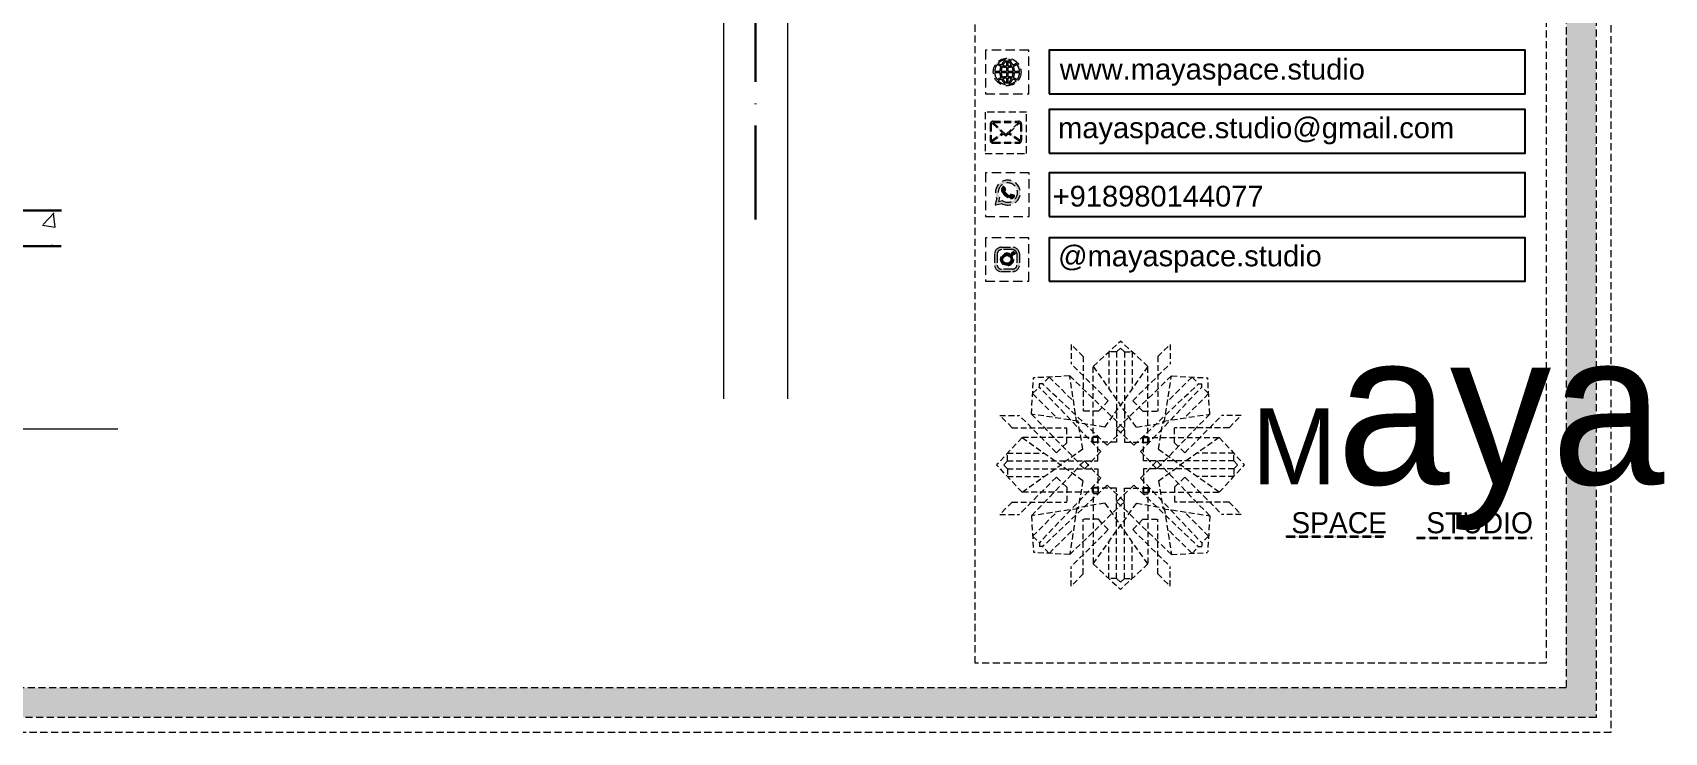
# Model space of a CAD drawing. Header units: millimetres. Extents: x 35877 to 3066687, y -650199 to -40525.
# Drawn here: x 147842.4 to 148070.9, y -180356.9 to -180258.8 of the extents above; entities that cross this region are included whole.
import ezdxf

# ---------------------------------------------------------------- set-up
doc = ezdxf.new("R2010")
doc.units = ezdxf.units.MM
doc.header["$MEASUREMENT"] = 0
for name, pattern in [('ACAD_ISO04W100', [30, 24, -3, 0, -3]), ('DASHED', [0.75, 0.5, -0.25]), ('DASHEDX2', [1.5, 1, -0.5])]:
    doc.linetypes.add(name, pattern=pattern)
for name, color, linetype, lineweight in [('Dimension', 10, 'DASHEDX2', 20), ('furniture dimensions', 1, 'DASHED', 0), ('FURNITURE-1', 252, 'Continuous', 13), ('GROUND FLOOR', 7, 'Continuous', 9), ('SECTION ( SLAB PLine )', 104, 'Continuous', 30), ('X_PLOT', 1, 'Continuous', 9)]:
    doc.layers.add(name, color=color, linetype=linetype, lineweight=lineweight)
doc.styles.get("Standard").update_dxf_attribs({"font": 'arial.ttf', "height": 6})

# ---------------------------------------------------------------- blocks, each defined once
blk = doc.blocks.new('FSFSF')
at = {"color": 42, "lineweight": 5, "true_color": 0xe0ac11}
for p, q in [((28603.86, 139.69), (28608.58, 144.08)), ((28613.31, 139.69), (28608.58, 144.08)), ((28600.03, 143.51), (28600.03, 140.16)), ((28602.15, 141.41), (28600.03, 143.51)), ((28602.15, 141.41), (28602.15, 131.95)), ((28607.9, 142.22), (28606.58, 142.22)), ((28606.58, 142.22), (28606.58, 135.84)), ((28607.9, 142.22), (28608.58, 142.85)), ((28607.9, 142.22), (28607.9, 126.58)), ((28609.27, 142.22), (28608.59, 142.85)), ((28609.27, 142.22), (28609.27, 126.58)), ((28609.27, 142.22), (28610.59, 142.22)), ((28610.59, 142.22), (28610.59, 135.84)), ((28615.02, 141.41), (28617.14, 143.51)), ((28615.02, 141.41), (28615.02, 131.95)), ((28617.14, 143.51), (28617.14, 140.16)), ((28606.47, 133.76), (28600.03, 140.16)), ((28603.86, 126.58), (28603.86, 139.69)), ((28603.86, 139.69), (28608.58, 133.02)), ((28613.31, 139.69), (28608.59, 133.02)), ((28610.7, 133.76), (28617.14, 140.16)), ((28613.31, 126.58), (28613.31, 139.69)), ((28593.19, 131.45), (28593.54, 137.71)), ((28593.39, 135), (28594.56, 136.12)), ((28599.8, 138.06), (28593.54, 137.71)), ((28595.12, 136.69), (28594.53, 136.69)), ((28594.56, 136.12), (28594.56, 136.71)), ((28605.17, 124.98), (28594.56, 136.12)), ((28596.24, 137.86), (28595.12, 136.69)), ((28606.27, 126.08), (28595.12, 136.69)), ((28596.24, 137.86), (28600.47, 133.65)), ((28601.03, 130), (28599.8, 138.06)), ((28599.8, 138.05), (28608.58, 129.56)), ((28617.37, 138.05), (28608.59, 129.56)), ((28610.9, 126.08), (28622.05, 136.69)), ((28612.02, 124.98), (28622.62, 136.12)), ((28616.14, 130), (28617.37, 138.06)), ((28620.93, 137.86), (28616.7, 133.65)), ((28617.37, 138.06), (28623.63, 137.71)), ((28620.93, 137.86), (28622.05, 136.69)), ((28622.05, 136.69), (28622.64, 136.69)), ((28622.62, 136.12), (28622.62, 136.71)), ((28623.8, 135), (28622.62, 136.12)), ((28624, 131.45), (28623.65, 137.71)), ((28593.39, 135), (28597.6, 130.78)), ((28606.47, 133.76), (28604.75, 131.95)), ((28605.86, 129.18), (28608.58, 133.02)), ((28611.31, 129.18), (28608.59, 133.02)), ((28610.7, 133.76), (28612.42, 131.95)), ((28623.8, 135), (28619.59, 130.78)), ((28587.73, 131.22), (28591.08, 131.22)), ((28589.84, 129.1), (28587.73, 131.22)), ((28597.49, 124.78), (28591.08, 131.22)), ((28593.19, 131.45), (28601.69, 122.67)), ((28601.25, 130.22), (28593.19, 131.45)), ((28605.86, 129.18), (28601.03, 130)), ((28602.07, 125.39), (28601.25, 130.22)), ((28604.75, 131.95), (28602.15, 131.95)), ((28611.31, 129.18), (28616.14, 130)), ((28612.42, 131.95), (28615.02, 131.95)), ((28615.12, 125.39), (28615.94, 130.22)), ((28623.99, 131.45), (28615.5, 122.67)), ((28615.94, 130.22), (28624, 131.45)), ((28619.7, 124.78), (28626.1, 131.22)), ((28629.45, 131.22), (28626.1, 131.22)), ((28627.34, 129.1), (28629.45, 131.22)), ((28591.56, 127.39), (28587.17, 122.66)), ((28589.84, 129.1), (28599.29, 129.1)), ((28604.66, 127.39), (28591.56, 127.39)), ((28591.56, 127.39), (28598.23, 122.67)), ((28599.29, 126.5), (28599.29, 129.1)), ((28603.68, 126.54), (28603.68, 127.39)), ((28604.71, 127.57), (28603.86, 127.57)), ((28604.66, 123.35), (28604.66, 127.39)), ((28604.7, 126.58), (28604.71, 127.57)), ((28606.27, 126.08), (28608.58, 128.27)), ((28607.9, 128.92), (28608.58, 129.56)), ((28607.9, 128.92), (28608.58, 128.27)), ((28609.27, 128.92), (28608.59, 129.56)), ((28609.27, 128.92), (28608.59, 128.27)), ((28610.9, 126.08), (28608.59, 128.27)), ((28612.46, 126.58), (28612.46, 127.57)), ((28612.46, 127.57), (28613.31, 127.57)), ((28612.52, 123.35), (28612.52, 127.39)), ((28612.52, 127.39), (28625.63, 127.39)), ((28613.51, 126.54), (28613.51, 127.39)), ((28627.34, 129.1), (28617.89, 129.1)), ((28617.89, 126.5), (28617.89, 129.1)), ((28625.63, 127.39), (28618.96, 122.67)), ((28625.63, 127.39), (28630.02, 122.66)), ((28589.03, 123.35), (28589.03, 124.67)), ((28589.03, 124.67), (28595.4, 124.67)), ((28597.49, 124.78), (28599.29, 126.5)), ((28602.07, 125.39), (28598.23, 122.67)), ((28605.17, 124.98), (28602.97, 122.67)), ((28604.66, 126.54), (28603.68, 126.54)), ((28607.9, 126.58), (28603.86, 126.58)), ((28609.27, 126.58), (28613.31, 126.58)), ((28612.02, 124.98), (28614.21, 122.67)), ((28612.52, 126.54), (28613.51, 126.54)), ((28615.12, 125.39), (28618.96, 122.67)), ((28619.7, 124.78), (28617.89, 126.5)), ((28628.16, 124.67), (28621.78, 124.67)), ((28628.16, 123.35), (28628.16, 124.67)), ((28591.56, 117.94), (28587.17, 122.66)), ((28589.03, 123.35), (28588.4, 122.67)), ((28589.03, 121.98), (28588.4, 122.65)), ((28589.03, 123.35), (28604.66, 123.35)), ((28589.03, 121.98), (28604.66, 121.98)), ((28589.03, 121.98), (28589.03, 120.66)), ((28591.56, 117.94), (28598.23, 122.65)), ((28593.19, 113.88), (28601.69, 122.65)), ((28602.07, 119.94), (28598.23, 122.65)), ((28602.33, 123.35), (28601.69, 122.67)), ((28602.33, 121.98), (28601.69, 122.65)), ((28602.33, 123.35), (28602.97, 122.67)), ((28602.33, 121.98), (28602.97, 122.65)), ((28605.17, 120.35), (28602.97, 122.65)), ((28604.66, 121.98), (28604.66, 117.94)), ((28612.02, 120.35), (28614.21, 122.65)), ((28628.16, 123.35), (28612.52, 123.35)), ((28612.52, 121.98), (28612.52, 117.94)), ((28628.16, 121.98), (28612.52, 121.98)), ((28614.85, 123.35), (28614.21, 122.67)), ((28614.85, 121.98), (28614.21, 122.65)), ((28614.85, 123.35), (28615.5, 122.67)), ((28614.85, 121.98), (28615.5, 122.65)), ((28615.12, 119.94), (28618.96, 122.65)), ((28623.99, 113.88), (28615.5, 122.65)), ((28625.63, 117.94), (28618.96, 122.65)), ((28625.63, 117.94), (28630.02, 122.66)), ((28628.16, 123.35), (28628.78, 122.67)), ((28628.16, 121.98), (28628.78, 122.65)), ((28628.16, 121.98), (28628.16, 120.66)), ((28589.03, 120.66), (28595.4, 120.66)), ((28597.49, 120.54), (28591.08, 114.11)), ((28605.17, 120.35), (28594.56, 109.2)), ((28606.27, 119.15), (28595.12, 108.54)), ((28597.49, 120.54), (28599.29, 118.83)), ((28599.29, 118.83), (28599.29, 116.23)), ((28602.07, 119.94), (28601.25, 115.1)), ((28604.66, 118.78), (28603.68, 118.78)), ((28603.68, 118.78), (28603.68, 117.94)), ((28607.9, 118.65), (28603.86, 118.65)), ((28603.86, 118.65), (28603.86, 105.54)), ((28604.7, 118.65), (28604.71, 117.66)), ((28606.27, 119.15), (28608.58, 116.96)), ((28607.9, 103.01), (28607.9, 118.65)), ((28610.9, 119.15), (28608.59, 116.96)), ((28609.27, 118.65), (28613.31, 118.65)), ((28609.27, 103.01), (28609.27, 118.65)), ((28610.9, 119.15), (28622.05, 108.54)), ((28612.02, 120.35), (28622.62, 109.2)), ((28612.46, 118.65), (28612.46, 117.66)), ((28612.52, 118.78), (28613.51, 118.78)), ((28613.31, 118.65), (28613.31, 105.54)), ((28613.51, 118.78), (28613.51, 117.94)), ((28615.12, 119.94), (28615.94, 115.1)), ((28619.7, 120.54), (28617.89, 118.83)), ((28617.89, 118.83), (28617.89, 116.23)), ((28619.7, 120.54), (28626.1, 114.11)), ((28628.16, 120.66), (28621.78, 120.66)), ((28589.84, 116.23), (28587.73, 114.11)), ((28589.84, 116.23), (28599.29, 116.23)), ((28604.66, 117.94), (28591.56, 117.94)), ((28599.8, 107.17), (28608.58, 115.67)), ((28605.86, 116.05), (28601.03, 115.23)), ((28604.71, 117.66), (28603.86, 117.66)), ((28605.86, 116.05), (28608.58, 112.21)), ((28607.9, 116.31), (28608.58, 116.96)), ((28607.9, 116.31), (28608.58, 115.67)), ((28609.27, 116.31), (28608.59, 116.96)), ((28609.27, 116.31), (28608.59, 115.67)), ((28611.31, 116.05), (28608.59, 112.21)), ((28617.37, 107.17), (28608.59, 115.67)), ((28611.31, 116.05), (28616.14, 115.23)), ((28612.46, 117.66), (28613.31, 117.66)), ((28612.52, 117.94), (28625.63, 117.94)), ((28627.34, 116.23), (28617.89, 116.23)), ((28627.34, 116.23), (28629.45, 114.11)), ((28587.73, 114.11), (28591.08, 114.11)), ((28601.25, 115.1), (28593.19, 113.87)), ((28593.19, 113.87), (28593.54, 107.62)), ((28593.39, 110.32), (28597.6, 114.55)), ((28601.03, 115.23), (28599.8, 107.17)), ((28602.15, 103.82), (28602.15, 113.27)), ((28604.75, 113.27), (28602.15, 113.27)), ((28606.47, 111.47), (28604.75, 113.27)), ((28610.7, 111.47), (28612.42, 113.27)), ((28612.42, 113.27), (28615.02, 113.27)), ((28615.02, 103.82), (28615.02, 113.27)), ((28615.94, 115.1), (28624, 113.87)), ((28616.14, 115.23), (28617.37, 107.17)), ((28623.8, 110.32), (28619.59, 114.55)), ((28624, 113.87), (28623.65, 107.62)), ((28629.45, 114.11), (28626.1, 114.11)), ((28593.39, 110.32), (28594.56, 109.2)), ((28596.24, 107.37), (28600.47, 111.58)), ((28606.47, 111.47), (28600.03, 105.07)), ((28603.86, 105.54), (28608.58, 112.21)), ((28613.31, 105.54), (28608.59, 112.21)), ((28610.7, 111.47), (28617.14, 105.07)), ((28620.93, 107.37), (28616.7, 111.58)), ((28623.8, 110.32), (28622.62, 109.2)), ((28599.8, 107.17), (28593.54, 107.52)), ((28595.12, 108.54), (28594.53, 108.54)), ((28594.56, 109.2), (28594.56, 108.61)), ((28596.24, 107.37), (28595.12, 108.54)), ((28606.58, 103.01), (28606.58, 109.38)), ((28610.59, 103.01), (28610.59, 109.38)), ((28617.37, 107.17), (28623.63, 107.52)), ((28620.93, 107.37), (28622.05, 108.54)), ((28622.05, 108.54), (28622.64, 108.54)), ((28622.62, 109.2), (28622.62, 108.61)), ((28600.03, 101.71), (28600.03, 105.07)), ((28603.86, 105.54), (28608.58, 101.15)), ((28613.31, 105.54), (28608.58, 101.15)), ((28617.14, 101.71), (28617.14, 105.07)), ((28602.15, 103.82), (28600.03, 101.71)), ((28607.9, 103.01), (28606.58, 103.01)), ((28607.9, 103.01), (28608.58, 102.38)), ((28609.27, 103.01), (28608.59, 102.38)), ((28609.27, 103.01), (28610.59, 103.01)), ((28615.02, 103.82), (28617.14, 101.71))]:
    blk.add_line(p, q, dxfattribs=at)
blk = doc.blocks.new('hgwg')
at = {"layer": 'Dimension', "true_color": 0xd39e00}
h = blk.add_hatch(color=42, dxfattribs=at)
h.dxf.hatch_style = 1
h.paths.add_polyline_path([(27505.71, 45.05), (27494.27, 45.05), (27494.27, 44.9), (27505.71, 44.9)])
h = blk.add_hatch(color=42, dxfattribs=at)
h.dxf.hatch_style = 1
h.paths.add_polyline_path([(27523.3, 44.9), (27509.68, 44.9), (27509.68, 44.75), (27523.3, 44.75)])
at = {"layer": 'Dimension', "color": 42, "true_color": 0xd39e00}
for p, q in [((27494.27, 45.05), (27505.71, 45.05)), ((27494.27, 44.9), (27494.27, 45.05)), ((27494.27, 44.9), (27505.71, 44.9)), ((27505.71, 45.05), (27505.71, 44.9)), ((27509.68, 44.9), (27523.3, 44.9)), ((27509.68, 44.9), (27509.68, 44.75)), ((27509.68, 44.75), (27523.3, 44.75)), ((27523.3, 44.75), (27523.3, 44.9))]:
    blk.add_line(p, q, dxfattribs=at)
at = {"layer": 'Dimension', "color": 42, "true_color": 0xd39e00, "attachment_point": 1}
for s, width, insert, char_height in [('{\\fCinzel|b0|i0|c0|p2;\\H1.5x;M\\fAmsterdam One|b0|i0|c0|p2;\\H2x;aya}', 85.3277, (27490.17, 69.17), 6), ('{\\fCinzel|b0|i0|c0|p0;SPACE     STUDIO}', 66.129, (27494.83, 47.86), 2.5)]:
    blk.add_mtext_dynamic_manual_height_columns(s, width=width, gutter_width=30, heights=[0], dxfattribs=dict(at, insert=insert, char_height=char_height))
blk = doc.blocks.new('QEGW4TG')
at = {"layer": 'Dimension', "true_color": 0x000000}
h = blk.add_hatch(color=18, dxfattribs=at)
h.dxf.hatch_style = 1
h.paths.add_polyline_path([(2.69, 1.93, 0.170513), (2.95, 1.97, 0.190337), (3.11, 2.18, 0.316231), (3.07, 2.28), (2.79, 2.37, 0.273721), (2.69, 2.34, 0.040749), (2.63, 2.27, -0.441282), (2.53, 2.25, -0.11828), (2.06, 2.64, -0.441282), (2.07, 2.74, 0.040749), (2.13, 2.81, 0.290083), (2.14, 2.92), (2.01, 3.18, 0.316231), (1.91, 3.2, 0.190337), (1.73, 3, 0.170513), (1.72, 2.74, 0.252784)], flags=0)
h.paths.add_polyline_path([(1.19, 1.98), (1.03, 1.3, 0.550912), (1.11, 1.23), (1.75, 1.39, 6.344125)])
h.paths.add_polyline_path([(1.81, 1.7), (1.4, 1.6), (1.5, 2.03, -9.071339)], flags=16)
h.paths.add_polyline_path([(3.11, 2.16, -0.17811), (2.95, 1.97, -0.170513), (2.69, 1.93, -0.252784), (1.72, 2.74, -0.170513), (1.73, 3, -0.17811), (1.89, 3.19, -0.370089), (2.01, 3.18), (2.14, 2.92, -0.307185), (2.13, 2.8, -0.041087), (2.06, 2.73, 0.321676), (2.05, 2.65, 0.126524), (2.55, 2.24, 0.312216), (2.62, 2.26, -0.041087), (2.68, 2.34, -0.290673), (2.79, 2.37), (3.07, 2.28, -0.370089)], flags=0)
h = blk.add_hatch(color=18, dxfattribs=at)
h.dxf.hatch_style = 1
h.paths.add_polyline_path([(2.79, 2.37, 0.273721), (2.69, 2.34, 0.040749), (2.63, 2.27, -0.441282), (2.53, 2.25, -0.11828), (2.06, 2.64, -0.441282), (2.07, 2.74, 0.040749), (2.13, 2.81, 0.290083), (2.14, 2.92), (2.01, 3.18, 0.316231), (1.91, 3.2, 0.190337), (1.73, 3, 0.170513), (1.72, 2.74, 0.252784), (2.69, 1.93, 0.170513), (2.95, 1.97, 0.190337), (3.11, 2.18, 0.316231), (3.07, 2.28)])
for p, q in [((1.19, 1.98), (1.03, 1.3)), ((1.5, 2.03), (1.4, 1.6)), ((2.01, 3.18), (2.14, 2.92)), ((3.07, 2.28), (2.8, 2.36)), ((1.1, 1.23), (1.75, 1.39)), ((1.4, 1.6), (1.81, 1.7))]:
    blk.add_line(p, q)
blk.add_lwpolyline([(0, 0), (4.68, 0), (4.68, 4.68), (0, 4.68)], close=True)
for centre, radius, start, end in [((2.39, 2.56), 1.34, 241.4727, 205.6422), ((2.39, 2.56), 1.04, 235.9962, 210.8333), ((2.09, 2.87), 0.39, 159.7007, 198.4072), ((2.96, 3.23), 1.33, 201.4218, 258.1669), ((2.07, 2.87), 0.364, 118.9685, 159.3648), ((1.94, 3.12), 0.0896, 41.8985, 123.1344), ((2.11, 2.68), 0.066, 135.9932, 224.8892), ((1.67, 3.16), 0.586, 312.4617, 321.8728), ((3.12, 3.42), 1.31, 216.5455, 243.5279), ((2.05, 2.87), 0.104, 320.3924, 28.6971), ((2.57, 2.3), 0.066, 234.2482, 323.1441), ((3.11, 1.94), 0.586, 137.2645, 146.6756), ((2.76, 2.27), 0.104, 70.4402, 138.745), ((2.75, 2.31), 0.39, 260.7301, 299.4366), ((2.76, 2.29), 0.364, 299.7725, 340.1688), ((3.03, 2.2), 0.0896, 336.0029, 57.2388), ((1.09, 1.29), 0.0598, 164.8483, 282.1458)]:
    blk.add_arc(centre, radius, start, end)
blk = doc.blocks.new('ASGERG')
at = {"layer": 'Dimension', "true_color": 0x000000}
h = blk.add_hatch(color=18, dxfattribs=at)
h.dxf.hatch_style = 1
h.paths.add_polyline_path([(0.99, 1.7, 0.353872), (1.69, 1.03), (2.96, 1.03, 0.353872), (3.66, 1.7), (3.66, 2.99, 0.353872), (2.96, 3.67), (1.69, 3.67, 0.353872), (0.99, 2.99)])
h.paths.add_polyline_path([(1.27, 2.97, -0.353872), (1.72, 3.4), (2.94, 3.4, -0.353872), (3.38, 2.97), (3.38, 1.72, -0.353872), (2.94, 1.3), (1.72, 1.3, -0.353872), (1.27, 1.72)], flags=16)
h.paths.add_polyline_path([(3.02, 2.35, -1), (1.64, 2.35, -1)], flags=0)
h.paths.add_polyline_path([(2.74, 2.35, -1), (1.92, 2.35, -1)], flags=0)
h.paths.add_polyline_path([(2.86, 3.02, -1), (3.19, 3.02, -1)], flags=0)
h.paths.add_polyline_path([(1.64, 2.35, 1), (3.02, 2.35, 1)], flags=0)
h = blk.add_hatch(color=18, dxfattribs=at)
h.dxf.hatch_style = 1
h.paths.add_polyline_path([(1.64, 2.35, 1), (3.02, 2.35, 1)])
h.paths.add_polyline_path([(2.74, 2.35, -1), (1.92, 2.35, -1)], flags=16)
h = blk.add_hatch(color=18, dxfattribs=at)
h.dxf.hatch_style = 1
h.paths.add_polyline_path([(3.19, 3.02, 1), (2.86, 3.02, 1)])
for p, q in [((1.69, 3.67), (2.96, 3.67)), ((0.99, 2.99), (0.99, 1.7)), ((1.27, 2.97), (1.27, 1.72)), ((2.94, 3.4), (1.72, 3.4)), ((3.38, 2.97), (3.38, 1.72)), ((3.66, 2.99), (3.66, 1.7)), ((1.69, 1.03), (2.96, 1.03)), ((2.94, 1.3), (1.72, 1.3))]:
    blk.add_line(p, q)
blk.add_lwpolyline([(0, 0), (4.68, 0), (4.68, 4.68), (0, 4.68)], close=True)
for centre, radius in [((2.33, 2.35), 0.694), ((2.33, 2.35), 0.414), ((3.02, 3.02), 0.168)]:
    blk.add_circle(centre, radius)
for centre, radius, start, end in [((1.76, 2.89), 0.778, 94.8631, 172.8127), ((2.89, 2.89), 0.778, 7.1873, 85.1369), ((1.76, 2.91), 0.491, 94.8631, 172.8127), ((2.9, 2.91), 0.491, 7.1873, 85.1369), ((1.76, 1.8), 0.778, 187.1873, 265.1369), ((1.76, 1.78), 0.491, 187.1873, 265.1369), ((2.9, 1.78), 0.491, 274.8631, 352.8127), ((2.89, 1.8), 0.778, 274.8631, 352.8127)]:
    blk.add_arc(centre, radius, start, end)
blk = doc.blocks.new('DTGWEGEARG')
at = {"layer": 'Dimension', "true_color": 0x000000}
h = blk.add_hatch(color=18, dxfattribs=at)
h.dxf.hatch_style = 1
h.paths.add_polyline_path([(3.83, 2.34, 1), (0.85, 2.34, 1)])
h.paths.add_polyline_path([(2.51, 1.01, 0.105795), (2.96, 1.58, -0.055205), (3.3, 1.41, -0.169822)], flags=16)
h.paths.add_polyline_path([(2.41, 1.12), (2.41, 1.69, -0.058279), (2.81, 1.63, -0.103353)], flags=16)
h.paths.add_polyline_path([(2.26, 1.13, -0.101741), (1.87, 1.63, -0.057171), (2.26, 1.69)], flags=16)
h.paths.add_polyline_path([(2.17, 1.01, -0.169822), (1.38, 1.41, -0.055205), (1.72, 1.58, 0.105795)], flags=16)
h.paths.add_polyline_path([(3.02, 1.72, 0.081336), (3.13, 2.27), (3.68, 2.27, -0.152069), (3.4, 1.52, 0.05687)], flags=16)
h.paths.add_polyline_path([(2.87, 1.77, 0.061945), (2.41, 1.84), (2.41, 2.27), (2.98, 2.27, -0.081344)], flags=16)
h.paths.add_polyline_path([(2.26, 1.84, 0.060923), (1.8, 1.77, -0.081344), (1.7, 2.27), (2.26, 2.27)], flags=16)
h.paths.add_polyline_path([(1.66, 1.72, 0.05687), (1.28, 1.52, -0.152069), (1, 2.27), (1.55, 2.27, 0.081336)], flags=16)
h.paths.add_polyline_path([(2.41, 2.42), (2.41, 2.83, 0.061945), (2.87, 2.91, -0.080009), (2.98, 2.42)], flags=16)
h.paths.add_polyline_path([(3.13, 2.42, 0.080116), (3.02, 2.96, 0.05687), (3.4, 3.16, 0.028258), (3.3, 3.27, -0.055205), (2.96, 3.1, 0.105795), (2.51, 3.67, -0.36029), (3.68, 2.42)], flags=16)
h.paths.add_polyline_path([(2.26, 2.42), (1.7, 2.42, -0.080009), (1.8, 2.91, 0.060923), (2.26, 2.84)], flags=16)
h.paths.add_polyline_path([(1.55, 2.42), (1, 2.42, -0.150466), (1.28, 3.16, 0.05687), (1.66, 2.96, 0.080116)], flags=16)
h.paths.add_polyline_path([(2.41, 2.98), (2.41, 3.56, -0.103353), (2.81, 3.05, -0.058279)], flags=16)
h.paths.add_polyline_path([(2.26, 2.99, -0.057171), (1.87, 3.05, -0.101741), (2.26, 3.55)], flags=16)
h.paths.add_polyline_path([(1.72, 3.1, -0.055205), (1.38, 3.27, -0.169822), (2.17, 3.67, 0.105795)], flags=16)
blk.add_lwpolyline([(0, 0), (4.68, 0), (4.68, 4.68), (0, 4.68)], close=True)
at = {"layer": 'Dimension', "color": 18, "true_color": 0x000000}
for p, q in [((2.26, 3.55), (2.26, 2.99)), ((2.41, 3.56), (2.41, 2.98)), ((1, 2.42), (1.55, 2.42)), ((1, 2.27), (1.55, 2.27)), ((1.7, 2.42), (2.26, 2.42)), ((1.7, 2.27), (2.26, 2.27)), ((2.26, 2.84), (2.26, 2.42)), ((2.26, 2.27), (2.26, 1.84)), ((2.41, 2.83), (2.41, 2.42)), ((2.41, 2.42), (2.98, 2.42)), ((2.41, 2.27), (2.98, 2.27)), ((2.41, 2.27), (2.41, 1.84)), ((3.13, 2.42), (3.68, 2.42)), ((3.13, 2.27), (3.68, 2.27)), ((2.26, 1.69), (2.26, 1.13)), ((2.41, 1.69), (2.41, 1.12))]:
    blk.add_line(p, q, dxfattribs=at)
blk.add_circle((2.34, 2.34), 1.49, dxfattribs=at)
for centre, radius, start, end in [((2.34, 2.34), 1.34, 97.3549, 135.9073), ((3.28, 2.34), 1.73, 129.9301, 154.0867), ((3.28, 2.34), 1.58, 130.1073, 153.3446), ((1.4, 2.34), 1.58, 26.6554, 50.2584), ((2.34, 2.34), 1.34, 3.3907, 82.6451), ((1.4, 2.34), 1.73, 25.9133, 50.0699), ((2.34, 2.34), 1.34, 142.3819, 176.6093), ((2.34, 2.34), 1.34, 183.0315, 217.6181), ((2.34, 4.74), 1.9, 236.1399, 249.1595), ((2.34, 4.74), 1.75, 236.7417, 249.3811), ((3.28, 2.34), 1.73, 159.0567, 177.3789), ((3.28, 2.34), 1.73, 182.3435, 200.9433), ((3.28, 2.34), 1.58, 158.8325, 177.1302), ((3.28, 2.34), 1.58, 182.5658, 201.1675), ((2.34, 4.74), 1.9, 253.6799, 267.6253), ((2.34, -0.06), 1.9, 92.3747, 106.3201), ((2.34, 4.74), 1.75, 254.3336, 267.422), ((2.34, 4.74), 1.75, 272.3248, 285.6664), ((2.34, 4.74), 1.9, 272.1415, 286.3201), ((2.34, -0.06), 1.9, 73.6799, 87.8585), ((1.4, 2.34), 1.58, 2.8698, 21.1675), ((1.4, 2.34), 1.58, 338.8325, 357.4342), ((2.34, 4.74), 1.75, 290.6189, 303.2583), ((2.34, 4.74), 1.9, 290.8405, 303.8601), ((1.4, 2.34), 1.73, 2.6211, 20.9433), ((1.4, 2.34), 1.73, 339.0567, 357.6565), ((2.34, 2.34), 1.34, 322.3819, 356.9685), ((2.34, -0.06), 1.9, 110.8405, 123.8601), ((2.34, -0.06), 1.75, 110.6189, 123.2583), ((2.34, 2.34), 1.34, 224.0927, 262.6451), ((3.28, 2.34), 1.73, 205.9133, 230.0699), ((2.34, -0.06), 1.75, 92.578, 105.6664), ((3.28, 2.34), 1.58, 206.6554, 229.8927), ((2.34, -0.06), 1.75, 74.3336, 87.6752), ((1.4, 2.34), 1.58, 309.7416, 333.3446), ((1.4, 2.34), 1.73, 309.9301, 334.0867), ((2.34, 2.34), 1.34, 277.3549, 315.9073), ((2.34, -0.06), 1.75, 56.7417, 69.3811), ((2.34, -0.06), 1.9, 56.1399, 69.1595)]:
    blk.add_arc(centre, radius, start, end, dxfattribs=at)

msp = doc.modelspace()

# ---------------------------------------------------------------- hatches: boundary and pattern name
at = {"layer": 'Dimension', "true_color": 0xd39e00, "transparency": 33554687}
h = msp.add_hatch(color=42, dxfattribs=at)
h.paths.add_polyline_path([(147466.166, -179935.8955), (147466.166, -180354.825), (148061.3418, -180354.825), (148061.3418, -179935.8955)])
h.paths.add_polyline_path([(147470.3431, -179940.0725), (148057.1647, -179940.0725), (148057.1647, -180350.648), (147470.3431, -180350.648)], flags=16)
at = {"layer": 'Dimension', "true_color": 0x000000, "transparency": 33554687}
h = msp.add_hatch(color=18, dxfattribs=at)
h.dxf.hatch_style = 1
h.paths.add_polyline_path([(147980.4368, -180274.3448, 0.41421356), (147980.8803, -180273.9013), (147980.8803, -180271.6838, 0.41421356), (147980.4368, -180271.2403), (147976.9133, -180271.2403, 0.41421356), (147976.4698, -180271.6838), (147976.4698, -180273.9013, 0.41421356), (147976.9133, -180274.3448)])
h.paths.add_polyline_path([(147979.0021, -180273.0087), (147980.6328, -180274.0973, -0.19891237), (147980.4368, -180274.1785), (147976.9133, -180274.1785, -0.19891237), (147976.7173, -180274.0973), (147978.3479, -180273.0087), (147978.675, -180273.3148)], flags=16)
h.paths.add_polyline_path([(147978.675, -180273.087), (147976.8814, -180271.4085, -0.02878333), (147976.9133, -180271.4066), (147980.4368, -180271.4066, -0.02878333), (147980.4686, -180271.4085)], flags=16)
h.paths.add_polyline_path([(147979.1268, -180272.892), (147980.63, -180271.4851, -0.20248192), (147980.7139, -180271.6838), (147980.7139, -180273.9013, -0.04307597), (147980.7098, -180273.9488)], flags=16)
h.paths.add_polyline_path([(147978.2232, -180272.892), (147976.6402, -180273.9488, -0.04307597), (147976.6361, -180273.9013), (147976.6361, -180271.6838, -0.20248192), (147976.72, -180271.4851)], flags=16)
at = {"layer": 'FURNITURE-1', "lineweight": 0, "true_color": 0xc7c8ca, "transparency": 33554687}
h = msp.add_hatch(dxfattribs=at)
h.set_pattern_fill('AR-CONC', color=9, scale=2)
h.set_pattern_definition([(50, (-125.155, 0.99), (14.34520365, -1.2550427), [1.5, -16.5]), (355, (-125.155, 0.99), (-2.7750267, 15.0438427), [1.2, -13.2]), (100.4514445, (-123.96, 0.885), (11.5701769, 13.7887998), [1.2748038, -14.0228422]), (46.1842, (-125.155, 4.99), (21.3448266, -3.3103856), [2.25, -24.75]), (96.635635, (-123.376, 4.714), (18.693239, 19.482372), [1.9122068, -21.0342752]), (351.184164, (-125.155, 4.99), (18.693239, 19.482372), [1.8, -19.8]), (21, (-123.155, 3.99), (11.93814104, -8.0523778), [1.5, -16.5]), (326, (-123.155, 3.99), (4.8663066, 14.5030009), [1.2, -13.2]), (71.451445, (-122.16, 3.318), (16.8044475, 6.45062306), [1.2748038, -14.0228422]), (37.5, (-125.155, 0.9895), (0.24319711, 6.65787708), [0, -13.04, 0, -13.4, 0, -13.25]), (7.5, (-125.155, 0.9895), (5.26139075, 7.88823424), [0, -7.64, 0, -12.74, 0, -5.05]), (327.5, (-129.615, 0.9895), (10.67644872, -0.45109743), [0, -5, 0, -15.6, 0, -20.7]), (317.5, (-131.615, 0.9895), (11.6637234, 2.00209965), [0, -6.5, 0, -10.36, 0, -14.7])])
h.paths.add_polyline_path([(147846.3476, -180283.7383), (147532.9216, -180283.7383), (147532.9216, -180288.7383), (147846.3476, -180288.7383)])

# ---------------------------------------------------------------- linework, layer by layer
at = {"color": 18, "true_color": 0x000000, "transparency": 33554687, "elevation": 0.7043}
for points in [[(147984.7172, -180267.3984), (148051.4059, -180267.3984), (148051.4059, -180261.3033), (147984.7172, -180261.3033)], [(147984.7172, -180275.7176), (148051.4059, -180275.7176), (148051.4059, -180269.6225), (147984.7172, -180269.6225)], [(147984.7482, -180284.5913), (148051.4059, -180284.5913), (148051.4059, -180278.4962), (147984.7482, -180278.4962)], [(147984.7172, -180293.6771), (148051.4059, -180293.6771), (148051.4059, -180287.5819), (147984.7172, -180287.5819)]]:
    msp.add_lwpolyline(points, close=True, dxfattribs=at)
at = {"layer": 'Dimension', "color": 18, "true_color": 0x000000, "transparency": 33554687}
for p, q in [((147976.4698, -180271.6838, 0.7043), (147976.4698, -180273.9013, 0.7043)), ((147976.6361, -180271.6838, 0.7043), (147976.6361, -180273.9013, 0.7043)), ((147976.72, -180271.4851, 0.7043), (147978.2232, -180272.892, 0.7043)), ((147976.8814, -180271.4085, 0.7043), (147978.675, -180273.087, 0.7043)), ((147976.9133, -180271.2403, 0.7043), (147980.4368, -180271.2403, 0.7043)), ((147976.9133, -180271.4066, 0.7043), (147980.4368, -180271.4066, 0.7043)), ((147978.675, -180273.087, 0.7043), (147980.4686, -180271.4085, 0.7043)), ((147979.1268, -180272.892, 0.7043), (147980.63, -180271.4851, 0.7043)), ((147980.7139, -180271.6838, 0.7043), (147980.7139, -180273.9013, 0.7043)), ((147980.8803, -180271.6838, 0.7043), (147980.8803, -180273.9013, 0.7043)), ((147976.6402, -180273.9488, 0.7043), (147978.2232, -180272.892, 0.7043)), ((147976.7173, -180274.0973, 0.7043), (147978.3479, -180273.0087, 0.7043)), ((147976.9133, -180274.1785, 0.7043), (147980.4368, -180274.1785, 0.7043)), ((147978.3479, -180273.0087, 0.7043), (147978.675, -180273.3148, 0.7043)), ((147978.675, -180273.3148, 0.7043), (147979.0021, -180273.0087, 0.7043)), ((147980.6328, -180274.0973, 0.7043), (147979.0021, -180273.0087, 0.7043)), ((147980.7098, -180273.9488, 0.7043), (147979.1268, -180272.892, 0.7043)), ((147976.9133, -180274.3448, 0.7043), (147980.4368, -180274.3448, 0.7043))]:
    msp.add_line(p, q, dxfattribs=at)
at = {"layer": 'Dimension', "color": 42, "true_color": 0xd39e00, "transparency": 33554687, "elevation": 0.7043}
for points in [[(147464.0775, -179933.807), (148063.4303, -179933.807), (148063.4303, -180356.9136), (147464.0775, -180356.9136)], [(147466.166, -179935.8955), (148061.3418, -179935.8955), (148061.3418, -180354.825), (147466.166, -180354.825)], [(147470.3431, -179940.0725), (148057.1647, -179940.0725), (148057.1647, -180350.648), (147470.3431, -180350.648)], [(147974.3628, -180347.2102), (147974.3628, -179943.5103), (148054.3369, -179943.5103), (148054.3369, -180347.2102)]]:
    msp.add_lwpolyline(points, close=True, dxfattribs=at)
at = {"layer": 'Dimension', "transparency": 33554687, "elevation": 0.7043}
msp.add_lwpolyline([(147975.7736, -180275.7634), (147981.5701, -180275.7634), (147981.5701, -180269.9669), (147975.7736, -180269.9669)], close=True, dxfattribs=at)
at = {"layer": 'Dimension', "color": 18, "true_color": 0x000000, "transparency": 33554687}
for centre, radius, start, end in [((147976.9133, -180271.6838, 0.7043), 0.4435, 90, 180), ((147976.9133, -180271.6838, 0.7043), 0.2772, 134.21354, 180), ((147976.9133, -180271.6838, 0.7043), 0.2772, 90, 96.594811), ((147980.4368, -180271.6838, 0.7043), 0.4435, 0, 90), ((147980.4368, -180271.6838, 0.7043), 0.2772, 83.405189, 90), ((147980.4368, -180271.6838, 0.7043), 0.2772, 0, 45.78646), ((147976.9133, -180273.9013, 0.7043), 0.4435, 180, 270), ((147976.9133, -180273.9013, 0.7043), 0.2772, 180, 189.86619), ((147976.9133, -180273.9013, 0.7043), 0.2772, 224.999954, 270), ((147980.4368, -180273.9013, 0.7043), 0.4435, 270, 0), ((147980.4368, -180273.9013, 0.7043), 0.2772, 270, 315.000046), ((147980.4368, -180273.9013, 0.7043), 0.2772, 350.13381, 0)]:
    msp.add_arc(centre, radius, start, end, dxfattribs=at)
at = {"layer": 'furniture dimensions', "color": 9, "linetype": 'Continuous', "lineweight": 0, "true_color": 0xc7c8ca, "transparency": 33554687, "elevation": 0.3521}
msp.add_lwpolyline([(147516.5107, -180314.3655), (147697.1149, -180314.3655), (147697.8931, -180315.546), (147698.1431, -180313.0644), (147698.7256, -180314.3655), (147854.3048, -180314.3655)], dxfattribs=at)
at = {"layer": 'GROUND FLOOR', "transparency": 33554687}
for p, q in [((147939.105, -179940.7413, 0.7043), (147939.105, -180310.1391, 0.3521)), ((147948.105, -179940.7413, 0.7043), (147948.105, -180310.1391, 0.3521))]:
    msp.add_line(p, q, dxfattribs=at)
at = {"layer": 'SECTION ( SLAB PLine )', "color": 1, "transparency": 33554687}
for p, q in [((147532.9216, -180283.7383, 0.3521), (147846.4048, -180283.7383, 0.3521)), ((147701.7576, -180288.7383, 0.3521), (147846.3476, -180288.7383, 0.3521))]:
    msp.add_line(p, q, dxfattribs=at)
at = {"layer": 'X_PLOT', "linetype": 'ACAD_ISO04W100', "lineweight": 30, "transparency": 33554687}
msp.add_line((147943.605, -179940.7413, 0.7043), (147943.605, -180285.0051, 0.3521), dxfattribs=at)

# ---------------------------------------------------------------- block references
at = {"layer": 'Dimension', "transparency": 33554687, "xscale": 1.302969704307633, "yscale": 1.302969704307633, "zscale": 1.302969704307633}
msp.add_blockref('DTGWEGEARG', (147975.8055, -180267.3984, 0.7043), dxfattribs=at)
at = {"layer": 'Dimension', "color": 42, "true_color": 0xd39e00, "transparency": 33554687}
for name, p, xscale, yscale, zscale in [('QEGW4TG', (147975.8365, -180284.5913, 0.7043), 1.302969704307633, 1.302969704307633, 1.302969704307633), ('ASGERG', (147975.8055, -180293.6771, 0.7043), 1.302969704307633, 1.302969704307633, 1.302969704307633), ('FSFSF', (124804.1754, -180418.8574, 0.7043), 0.8106155708084536, 0.8106155708084536, 0.8106155708084536), ('hgwg', (115493.2419, -180382.6651, 0.7043), 1.182964736484572, 1.182964736484572, 1.182964736484572)]:
    msp.add_blockref(name, p, dxfattribs=dict(at, xscale=xscale, yscale=yscale, zscale=zscale))

# ---------------------------------------------------------------- texts
at = {"color": 18, "true_color": 0x000000, "transparency": 33554687, "char_height": 2.913392, "attachment_point": 1}
for s, width, gutter_width, insert in [('www.mayaspace.studio', 19.564753, 16.3655, (147986.2216, -180262.4936, 0.7043)), ('mayaspace.studio@gmail.com', 12.205849, 10.2099, (147985.9895, -180270.7125, 0.7043)), ('+918980144077', 47.597122, 10.2099, (147985.2356, -180280.2963, 0.7043)), ('@mayaspace.studio', 12.205849, 10.2099, (147985.9895, -180288.672, 0.7043))]:
    msp.add_mtext_dynamic_manual_height_columns(s, width=width, gutter_width=gutter_width, heights=[0], dxfattribs=dict(at, insert=insert))

doc.saveas('drawing.dxf')
